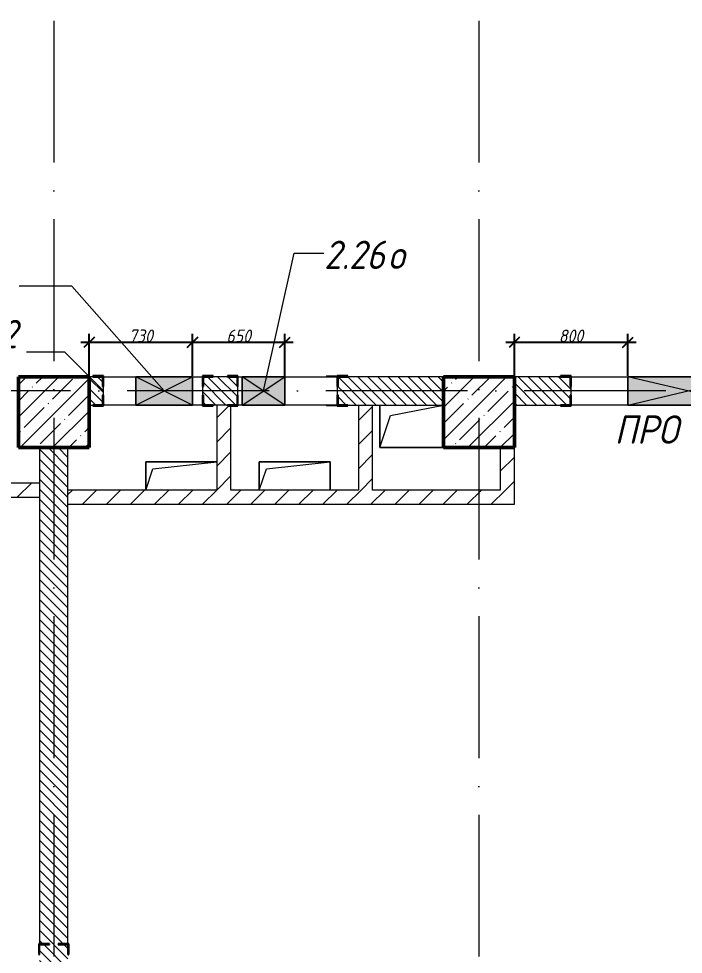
# Model space of a CAD drawing. Header units: millimetres. Extents: x -537608 to 253996, y -217170 to 186033.
# Drawn here: x -157945 to -153256, y 13730 to 20330 of the extents above; entities that cross this region are included whole.
import ezdxf

# ---------------------------------------------------------------- set-up
doc = ezdxf.new("R2010")
doc.units = ezdxf.units.MM
doc.linetypes.add('50_200_ШТРИХ_1Т_ш5_п1_п1_', pattern=[1400, 1000, -200, 0, -200])
for name, color, linetype, lineweight in [('A-____-____-DIMS', 7, 'Continuous', 9), ('A-DETL-GENF-OTLN', 7, 'Continuous', 9), ('A-FLOR-____-OTLN', 7, 'Continuous', 9), ('A-GENM-____-IDEN', 7, 'Continuous', 9), ('A-GENM-____-MCUT', 7, 'Continuous', 25), ('A-GENM-____-OTLN', 7, 'Continuous', 9), ('A-GENM-____-OTLN-1', 7, 'Continuous', 25), ('A-GLAZ-____-IDEN', 7, 'Continuous', 9), ('A-GLAZ-____-OTLN', 7, 'Continuous', 9), ('A-WALL-____-MCUT', 7, 'Continuous', 13), ('A-WALL-____-PATT-1', 7, 'Continuous', 9), ('A-WALL-FNSH-MCUT-1', 7, 'Continuous', 9), ('I-WALL-____-OTLN', 7, 'Continuous', 9), ('S-COLS-____-MCUT', 7, 'Continuous', 50), ('S-COLS-____-OTLN', 7, 'Continuous', 9), ('S-GRID-____-OTLN-1', 7, '50_200_ШТРИХ_1Т_ш5_п1_п1_', 9)]:
    doc.layers.add(name, color=color, linetype=linetype, lineweight=lineweight)
doc.styles.add('ISOCPEUR_I_11', font='isocpeui.ttf', dxfattribs={"width": 0.9, "height": 200})
doc.styles.add('ISOCPEUR_I_7', font='isocpeui.ttf', dxfattribs={"width": 0.9, "height": 90})
doc.dimstyles.new('ISO-1_8_0_9К_СРЕДНИЙ_Кладочные_2', dxfattribs={"dimscale": 304.8, "dimtxt": 89.638306, "dimasz": 0.246063, "dimexe": 0.19685, "dimexo": 0, "dimgap": 0, "dimtad": 1, "dimdec": 3, "dimrnd": 0.001, "dimdsep": 46, "dimtxsty": 'ISOCPEUR_I_7', "dimblk1": 'OBLIQUE', "dimblk2": 'OBLIQUE', "dimsah": 1, "dimcen": 0.09, "dimdle": 0.19685, "dimazin": 0, "dimtfac": 1, "dimtdec": 4, "dimtix": 1, "dimtmove": 1, "dimatfit": 3, "dimfxl": 1, "dimtvp": 1, "dimtolj": 1, "dimtzin": 0, "dimarcsym": 2})
pattern_1 = [(135, (-184647.673, -45376.493), (-35.35534, -35.35534), [])]
pattern_2 = [(45, (-184647.67, -45376.49), (-84.85281, 84.85281), [])]

# ---------------------------------------------------------------- blocks, each defined once
blk = doc.blocks.new('AR_Отверстие прямоугольное _в плите_ - AR_Отверстие прямоугольное _в плите_-V195-АР1_План отверстий 2 этажа в осях 1-64_Ю-ЯЯ')
at = {"layer": 'A-GENM-____-OTLN'}
for p, q in [((-225, 150), (-225, -150)), ((-150, 75), (224.8, 150)), ((-225, -150), (-150, 75)), ((-225, -150), (224.8, -150))]:
    blk.add_line(p, q, dxfattribs=at)
blk = doc.blocks.new('BSC_Колонна _Прямоугольная - 500х500-V48-АР1_План отверстий 2 этажа в осях 1-64_Ю-ЯЯ')
at = {"layer": 'S-COLS-____-OTLN'}
h = blk.add_hatch(dxfattribs=at)
h.set_pattern_fill('FP_58', color=256, style=0, pattern_type=2)
h.set_pattern_definition([(45, (-29950, -62931.04), (-114.04925, 114.04925), []), (45, (-29835.95, -62931.04), (-114.04925, 114.04925), [201.613, -40.323, 3.353, -36.97])])
h.paths.add_polyline_path([(-250, -250), (250, -250), (250, 250), (-250, 250)], flags=0)
at = {"layer": 'S-COLS-____-MCUT'}
for p, q in [((250, 250), (-250, 250)), ((-250, 250), (-250, -250)), ((250, -250), (250, 250)), ((-250, -250), (250, -250))]:
    blk.add_line(p, q, dxfattribs=at)
blk = doc.blocks.new('Фахверк_СКБ_Уголок - 200_3960-28268576-АР1_План отверстий 2 этажа в осях 1-64_Ю-ЯЯ')
at = {"layer": 'A-GENM-____-MCUT'}
for p, q in [((200, 156), (125, 156)), ((125, 156), (125, 81)), ((131, 81), (131, 150)), ((131, 150), (200, 150)), ((200, 150), (200, 156)), ((125, 81), (131, 81)), ((131, 19), (125, 19)), ((125, 19), (125, -56)), ((131, -50), (131, 19)), ((125, -56), (200, -56)), ((200, -50), (131, -50)), ((200, -56), (200, -50))]:
    blk.add_line(p, q, dxfattribs=at)
blk = doc.blocks.new('BSC_Колонна _Прямоугольная - 500х500-V12-АР1_План отверстий 2 этажа в осях 1-64_Ю-ЯЯ')
at = {"layer": 'S-COLS-____-OTLN'}
h = blk.add_hatch(dxfattribs=at)
h.set_pattern_fill('FP_21', color=256, style=0, pattern_type=2)
h.set_pattern_definition([(45, (-26950, -62931.04), (-114.04925, 114.04925), []), (45, (-26835.95, -62931.04), (-114.04925, 114.04925), [201.613, -40.323, 3.353, -36.97])])
h.paths.add_polyline_path([(-250, -250), (250, -250), (250, 250), (-250, 250)], flags=0)
at = {"layer": 'S-COLS-____-MCUT'}
for p, q in [((250, 250), (-250, 250)), ((-250, 250), (-250, -250)), ((250, -250), (250, 250)), ((-250, -250), (250, -250))]:
    blk.add_line(p, q, dxfattribs=at)
blk = doc.blocks.new('Фахверк_СКБ_Уголок - 200_3960_зеркало-28268689-АР1_План отверстий 2 этажа в осях 1-64_Ю-ЯЯ')
at = {"layer": 'A-GENM-____-MCUT'}
for p, q in [((200, 156), (125, 156)), ((125, 156), (125, 81)), ((131, 81), (131, 150)), ((131, 150), (200, 150)), ((200, 150), (200, 156)), ((125, 81), (131, 81)), ((131, 19), (125, 19)), ((125, 19), (125, -56)), ((131, -50), (131, 19)), ((125, -56), (200, -56)), ((200, -50), (131, -50)), ((200, -56), (200, -50))]:
    blk.add_line(p, q, dxfattribs=at)
blk = doc.blocks.new('154_Стойка_СКБ_Уголок - СМ-2180_200-28268025-АР1_План отверстий 2 этажа в осях 1-64_Ю-ЯЯ')
at = {"layer": 'A-GENM-____-MCUT'}
for p, q in [((125, 156), (125, 81)), ((200, 156), (125, 156)), ((131, 81), (131, 150)), ((131, 150), (200, 150)), ((200, 150), (200, 156)), ((125, 81), (131, 81)), ((131, 19), (125, 19)), ((125, 19), (125, -56)), ((131, -50), (131, 19)), ((125, -56), (200, -56)), ((200, -50), (131, -50)), ((200, -56), (200, -50))]:
    blk.add_line(p, q, dxfattribs=at)
blk = doc.blocks.new('Стойка_Влож_Уголок_Опорный - Уголок-28213941-АР1_План отверстий 2 этажа в осях 1-64_Ю-ЯЯ')
at = {"layer": 'A-GENM-____-OTLN'}
for p, q in [((-212, -6), (-212, 0)), ((0, 0), (0, -6)), ((-212, -75), (-212, -6)), ((-212, -6), (-206, -6)), ((-6, -6), (0, -6)), ((0, -6), (0, -75)), ((-212, -75), (-206, -75)), ((-6, -75), (0, -75))]:
    blk.add_line(p, q, dxfattribs=at)
blk = doc.blocks.new('Фахверк_СКБ_Уголок - 200_3550-28267367-АР1_План отверстий 2 этажа в осях 1-64_Ю-ЯЯ')
at = {"layer": 'A-GENM-____-MCUT'}
for p, q in [((200, 156), (125, 156)), ((125, 156), (125, 81)), ((131, 81), (131, 150)), ((131, 150), (200, 150)), ((200, 150), (200, 156)), ((125, 81), (131, 81)), ((131, 19), (125, 19)), ((125, 19), (125, -56)), ((131, -50), (131, 19)), ((125, -56), (200, -56)), ((200, -50), (131, -50)), ((200, -56), (200, -50))]:
    blk.add_line(p, q, dxfattribs=at)
blk = doc.blocks.new('AR_Отверстие прямоугольное _в плите_ - AR_Отверстие прямоугольное _в плите_-30229432-АР1_План отверстий 2 этажа в осях 1-64_Ю-ЯЯ')
at = {"layer": 'A-GENM-____-OTLN'}
for p, q in [((250, 100), (-250, 100)), ((-250, 100), (-250, -100)), ((-200, 50), (250, 100)), ((-250, -100), (-200, 50))]:
    blk.add_line(p, q, dxfattribs=at)
blk = doc.blocks.new('AR_Отверстие прямоугольное _в плите_ - AR_Отверстие прямоугольное _в плите_-V152-АР1_План отверстий 2 этажа в осях 1-64_Ю-ЯЯ')
at = {"layer": 'A-GENM-____-OTLN'}
for p, q in [((250, 100), (-250, 100)), ((-250, 100), (-250, -100)), ((-200, 50), (250, 100)), ((250, -100), (250, 100)), ((-250, -100), (-200, 50))]:
    blk.add_line(p, q, dxfattribs=at)
blk = doc.blocks.new('AR_Отверстие прямоугольное _в стене_ - AR_Отверстие прямоугольное _в стене__ЭОМ-36405611-АР1_План отверстий 2 этажа в осях 1-64_Ю-ЯЯ')
at = {"layer": 'A-GLAZ-____-OTLN'}
blk.add_hatch(color=256, dxfattribs=at).paths.add_polyline_path([(200, 100), (-200, 100), (-200, -100), (200, -100)], flags=0)
at = {"layer": 'A-DETL-GENF-OTLN'}
for p, q in [((-200, -100), (-200, 100)), ((-200, 100), (200, 100)), ((200, 100), (-200, -100)), ((-200, 100), (200, -100)), ((200, 100), (-200, 100)), ((-200, 100), (-200, -100)), ((200, 100), (200, -100)), ((200, -100), (200, 100)), ((200, -100), (-200, -100)), ((-200, -100), (200, -100))]:
    blk.add_line(p, q, dxfattribs=at)
blk = doc.blocks.new('AR_Отверстие прямоугольное _в стене__БезПР - AR_Отверстие прямоугольное _в стене__БезПР-36392850-АР1_План отверстий 2 этажа в осях 1-64_Ю-ЯЯ')
at = {"layer": 'A-GLAZ-____-OTLN'}
blk.add_hatch(color=256, dxfattribs=at).paths.add_polyline_path([(150, 100), (-150, 100), (-150, -100), (150, -100)], flags=0)
at = {"layer": 'A-DETL-GENF-OTLN'}
for p, q in [((-150, -100), (-150, 100)), ((-150, 100), (150, 100)), ((150, 100), (-150, -100)), ((-150, 100), (150, -100)), ((150, 100), (-150, 100)), ((-150, 100), (-150, -100)), ((150, 100), (150, -100)), ((150, -100), (150, 100)), ((150, -100), (-150, -100)), ((-150, -100), (150, -100))]:
    blk.add_line(p, q, dxfattribs=at)
blk = doc.blocks.new('AR_Отверстие прямоугольное _в стене_ - AR_Отверстие прямоугольное _в стене__ОВ-36798040-АР1_План отверстий 2 этажа в осях 1-64_Ю-ЯЯ')
at = {"layer": 'A-GLAZ-____-OTLN'}
blk.add_hatch(color=256, dxfattribs=at).paths.add_polyline_path([(425, -100), (425, 100), (-425, 100), (-425, -100)], flags=0)
at = {"layer": 'A-DETL-GENF-OTLN'}
for p, q in [((-425, -100), (-425, 100)), ((-425, 100), (425, 100)), ((425, 100), (-425, -100)), ((-425, 100), (425, -100)), ((425, 100), (-425, 100)), ((-425, 100), (-425, -100)), ((425, 100), (425, -100)), ((425, -100), (425, 100)), ((425, -100), (-425, -100)), ((-425, -100), (425, -100))]:
    blk.add_line(p, q, dxfattribs=at)
blk = doc.blocks.new('_Oblique')
at = {"color": 0, "linetype": 'ByBlock', "lineweight": -2}
blk.add_line((-0.5, -0.5), (0.5, 0.5), dxfattribs=at)
blk = doc.blocks.new('*D2289')
at = {"layer": 'A-____-____-DIMS', "color": 0, "lineweight": -2, "transparency": 16777216}
for p, q in [((-157447.7, 17804.5), (-157447.7, 18106.8)), ((-156717.7, 17810.5), (-156717.7, 18106.8)), ((-157507.7, 18046.8), (-156657.7, 18046.8))]:
    blk.add_line(p, q, dxfattribs=at)
at = {"layer": 'Defpoints', "color": 0, "transparency": 16777216}
for p in [(-156717.7, 18046.8), (-157447.7, 17804.5), (-156717.7, 17810.5)]:
    blk.add_point(p, dxfattribs=at)
at = {"layer": 'A-____-____-DIMS', "color": 0, "lineweight": -2, "transparency": 16777216, "xscale": 75, "yscale": 75, "zscale": 75, "rotation": 180}
blk.add_blockref('_Oblique', (-157447.7, 18046.8), dxfattribs=at)
at = {"layer": 'A-____-____-DIMS', "color": 0, "lineweight": -2, "transparency": 16777216, "xscale": 75, "yscale": 75, "zscale": 75}
blk.add_blockref('_Oblique', (-156717.7, 18046.8), dxfattribs=at)
at = {"layer": 'A-____-____-DIMS', "color": 0, "transparency": 16777216, "insert": (-157082.7, 18092.4), "char_height": 90, "width": 409.578, "attachment_point": 5, "style": 'ISOCPEUR_I_7'}
blk.add_mtext('\\A1;730', dxfattribs=at)
blk = doc.blocks.new('*D2290')
at = {"layer": 'A-____-____-DIMS', "color": 0, "lineweight": -2, "transparency": 16777216}
for p, q in [((-156717.7, 17810.5), (-156717.7, 18106.8)), ((-156067.7, 17804.5), (-156067.7, 18106.8)), ((-156777.7, 18046.8), (-156007.7, 18046.8))]:
    blk.add_line(p, q, dxfattribs=at)
at = {"layer": 'Defpoints', "color": 0, "transparency": 16777216}
for p in [(-156067.7, 18046.8), (-156717.7, 17810.5), (-156067.7, 17804.5)]:
    blk.add_point(p, dxfattribs=at)
at = {"layer": 'A-____-____-DIMS', "color": 0, "lineweight": -2, "transparency": 16777216, "xscale": 75, "yscale": 75, "zscale": 75, "rotation": 180}
blk.add_blockref('_Oblique', (-156717.7, 18046.8), dxfattribs=at)
at = {"layer": 'A-____-____-DIMS', "color": 0, "lineweight": -2, "transparency": 16777216, "xscale": 75, "yscale": 75, "zscale": 75}
blk.add_blockref('_Oblique', (-156067.7, 18046.8), dxfattribs=at)
at = {"layer": 'A-____-____-DIMS', "color": 0, "transparency": 16777216, "insert": (-156392.7, 18091.8), "char_height": 90, "width": 409.578, "attachment_point": 5, "style": 'ISOCPEUR_I_7'}
blk.add_mtext('\\A1;650', dxfattribs=at)
blk = doc.blocks.new('*D2367')
at = {"layer": 'A-____-____-DIMS', "color": 0, "lineweight": -2, "transparency": 16777216}
for p, q in [((-154447.7, 17804.5), (-154447.7, 18106.8)), ((-153647.7, 17810.5), (-153647.7, 18106.8)), ((-154507.7, 18046.8), (-153587.7, 18046.8))]:
    blk.add_line(p, q, dxfattribs=at)
at = {"layer": 'Defpoints', "color": 0, "transparency": 16777216}
for p in [(-153647.7, 18046.8), (-154447.7, 17804.5), (-153647.7, 17810.5)]:
    blk.add_point(p, dxfattribs=at)
at = {"layer": 'A-____-____-DIMS', "color": 0, "lineweight": -2, "transparency": 16777216, "xscale": 75, "yscale": 75, "zscale": 75, "rotation": 180}
blk.add_blockref('_Oblique', (-154447.7, 18046.8), dxfattribs=at)
at = {"layer": 'A-____-____-DIMS', "color": 0, "lineweight": -2, "transparency": 16777216, "xscale": 75, "yscale": 75, "zscale": 75}
blk.add_blockref('_Oblique', (-153647.7, 18046.8), dxfattribs=at)
at = {"layer": 'A-____-____-DIMS', "color": 0, "transparency": 16777216, "insert": (-154047.7, 18091.8), "char_height": 90, "width": 409.578, "attachment_point": 5, "style": 'ISOCPEUR_I_7'}
blk.add_mtext('\\A1;800', dxfattribs=at)

msp = doc.modelspace()

# ---------------------------------------------------------------- hatches: boundary and pattern name
at = {"layer": 'A-WALL-____-PATT-1'}
h = msp.add_hatch(dxfattribs=at)
h.set_pattern_fill('FP_6', color=256, style=0, pattern_type=2)
h.set_pattern_definition(pattern_1)
h.paths.add_polyline_path([(-155447.6725, 17604.5485), (-154947.6725, 17604.5485), (-154947.6725, 17804.5485), (-155691.6725, 17804.5485), (-155691.6725, 17735.5485), (-155697.6725, 17735.5485), (-155697.6725, 17673.5485), (-155691.6725, 17673.5485), (-155691.6725, 17604.5485), (-155547.6725, 17604.5485)], flags=0)
h.paths.add_polyline_path([(-156641.6725, 17604.5485), (-156403.6725, 17604.5485), (-156403.6725, 17673.5485), (-156397.6725, 17673.5485), (-156397.6725, 17735.5485), (-156403.6725, 17735.5485), (-156403.6725, 17804.5485), (-156641.6725, 17804.5485), (-156641.6725, 17735.5485), (-156647.6725, 17735.5485), (-156647.6725, 17673.5485), (-156641.6725, 17673.5485)], flags=0)
h.paths.add_polyline_path([(-157422.6725, 17604.5485), (-157353.6725, 17604.5485), (-157353.6725, 17673.5485), (-157347.6725, 17673.5485), (-157347.6725, 17735.5485), (-157353.6725, 17735.5485), (-157353.6725, 17804.5485), (-157447.6725, 17804.5485), (-157447.6725, 17604.5485)], flags=0)
h = msp.add_hatch(dxfattribs=at)
h.set_pattern_fill('FP_6', color=256, style=0, pattern_type=2)
h.set_pattern_definition(pattern_1)
h.paths.add_polyline_path([(-148947.6725, 17604.5485), (-148947.6725, 17804.5485), (-149591.6725, 17804.5485), (-149591.6725, 17735.5485), (-149597.6725, 17735.5485), (-149597.6725, 17673.5485), (-149591.6725, 17673.5485), (-149591.6725, 17604.5485), (-149312.8403, 17604.5485)], flags=0)
h.paths.add_polyline_path([(-150503.6725, 17604.5485), (-150503.6725, 17673.5485), (-150497.6725, 17673.5485), (-150497.6725, 17735.5485), (-150503.6725, 17735.5485), (-150503.6725, 17804.5485), (-151247.6725, 17804.5485), (-151247.6725, 17604.5485), (-150572.6725, 17604.5485)], flags=0)
h.paths.add_polyline_path([(-151647.6725, 17604.5485), (-151647.6725, 17804.5485), (-152341.6725, 17804.5485), (-152341.6725, 17735.5485), (-152347.6725, 17735.5485), (-152347.6725, 17673.5485), (-152341.6725, 17673.5485), (-152341.6725, 17604.5485), (-152272.6725, 17604.5485)], flags=0)
h.paths.add_polyline_path([(-154447.6725, 17604.5485), (-154053.6725, 17604.5485), (-154053.6725, 17673.5485), (-154047.6725, 17673.5485), (-154047.6725, 17735.5485), (-154053.6725, 17735.5485), (-154053.6725, 17804.5485), (-154447.6725, 17804.5485)], flags=0)
h = msp.add_hatch(dxfattribs=at)
h.set_pattern_fill('FP_4', color=256, style=0, pattern_type=2)
h.set_pattern_definition(pattern_2)
h.paths.add_polyline_path([(-156447.6725, 17004.5485), (-156447.6725, 17598.5485), (-156472.6725, 17598.5485), (-156472.6725, 17604.5485), (-156547.6725, 17604.5485), (-156547.6725, 17004.5485), (-156472.6725, 17004.5485)], flags=0)
h = msp.add_hatch(dxfattribs=at)
h.set_pattern_fill('FP_4', color=256, style=0, pattern_type=2)
h.set_pattern_definition(pattern_2)
h.paths.add_polyline_path([(-155447.6725, 17004.5485), (-155447.6725, 17604.5485), (-155547.6725, 17604.5485), (-155547.6725, 17004.5485)], flags=0)
h = msp.add_hatch(dxfattribs=at)
h.set_pattern_fill('FP_6', color=256, style=0, pattern_type=2)
h.set_pattern_definition(pattern_1)
h.paths.add_polyline_path([(-157797.6725, 10304.5485), (-157597.6725, 10304.5485), (-157597.6725, 13798.5485), (-157666.6725, 13798.5485), (-157666.6725, 13804.5485), (-157597.6725, 13804.5485), (-157597.6725, 17304.5485), (-157797.6725, 17304.5485), (-157797.6725, 13804.5485), (-157728.6725, 13804.5485), (-157728.6725, 13798.5485), (-157797.6725, 13798.5485), (-157797.6725, 11848.0984)], flags=0)
h = msp.add_hatch(dxfattribs=at)
h.set_pattern_fill('FP_4', color=256, style=0, pattern_type=2)
h.set_pattern_definition(pattern_2)
h.paths.add_polyline_path([(-154447.6725, 17004.5485), (-154447.6725, 17304.5485), (-154547.6725, 17304.5485), (-154547.6725, 17004.5485)], flags=0)
h = msp.add_hatch(dxfattribs=at)
h.set_pattern_fill('FP_4', color=256, style=0, pattern_type=2)
h.set_pattern_definition(pattern_2)
h.paths.add_polyline_path([(-157797.6725, 16954.5485), (-157797.6725, 17054.5485), (-159847.6725, 17054.5485), (-159847.6725, 16954.5485), (-158150.3436, 16954.5485)], flags=0)
h = msp.add_hatch(dxfattribs=at)
h.set_pattern_fill('FP_4', color=256, style=0, pattern_type=2)
h.set_pattern_definition(pattern_2)
h.paths.add_polyline_path([(-154615.3423, 16904.5485), (-154447.6725, 16904.5485), (-154447.6725, 17004.5485), (-157597.6725, 17004.5485), (-157597.6725, 16904.5485), (-156382.843, 16904.5485)], flags=0)

# ---------------------------------------------------------------- linework, layer by layer
at = {"layer": 'A-FLOR-____-OTLN'}
for p, q in [((-155397.4642, 17304.5485), (-155397.4642, 17604.5485)), ((-154947.6725, 17304.5485), (-155397.4642, 17304.5485)), ((-157047.6725, 17204.5485), (-156547.6725, 17204.5485)), ((-157047.6725, 17004.5485), (-157047.6725, 17204.5485)), ((-156247.6725, 17204.5485), (-155747.6725, 17204.5485)), ((-156247.6725, 17004.5485), (-156247.6725, 17204.5485)), ((-155747.6725, 17204.5485), (-155747.6725, 17004.5485))]:
    msp.add_line(p, q, dxfattribs=at)
at = {"layer": 'A-GENM-____-IDEN'}
for p, q in [((-157618.4425, 17977.9988), (-157889.2125, 17977.9988)), ((-157347.6725, 17704.5485), (-157618.4425, 17977.9988))]:
    msp.add_line(p, q, dxfattribs=at)
at = {"layer": 'A-GLAZ-____-IDEN'}
for p, q in [((-156217.6725, 17704.5485), (-156001.9523, 18676.4988)), ((-156001.9523, 18676.4988), (-155790.8411, 18676.4988)), ((-157570.9918, 18443.1686), (-157942.4441, 18443.1686)), ((-156917.6725, 17704.5485), (-157570.9918, 18443.1686))]:
    msp.add_line(p, q, dxfattribs=at)
at = {"layer": 'A-WALL-____-MCUT'}
for p, q in [((-157422.6725, 17804.5485), (-157447.6725, 17804.5485)), ((-156472.6725, 17804.5485), (-156572.6725, 17804.5485)), ((-154947.6725, 17804.5485), (-155622.6725, 17804.5485)), ((-154122.6725, 17804.5485), (-154447.6725, 17804.5485)), ((-157347.6725, 17673.5485), (-157347.6725, 17735.5485)), ((-156647.6725, 17735.5485), (-156647.6725, 17673.5485)), ((-156397.6725, 17673.5485), (-156397.6725, 17735.5485)), ((-155697.6725, 17735.5485), (-155697.6725, 17673.5485)), ((-154047.6725, 17673.5485), (-154047.6725, 17735.5485)), ((-157447.6725, 17604.5485), (-157422.6725, 17604.5485)), ((-156472.6725, 17604.5485), (-156572.6725, 17604.5485)), ((-155622.6725, 17604.5485), (-154947.6725, 17604.5485)), ((-154447.6725, 17604.5485), (-154122.6725, 17604.5485)), ((-157797.6725, 17304.5485), (-157797.6725, 13804.5485)), ((-157597.6725, 13804.5485), (-157597.6725, 17304.5485))]:
    msp.add_line(p, q, dxfattribs=at)
at = {"layer": 'A-WALL-FNSH-MCUT-1'}
for p, q in [((-156547.6725, 17604.5485), (-156547.6725, 17004.5485)), ((-156447.6725, 17004.5485), (-156447.6725, 17598.5485)), ((-155547.6725, 17604.5485), (-155547.6725, 17004.5485)), ((-155447.6725, 17004.5485), (-155447.6725, 17604.5485)), ((-154547.6725, 17304.5485), (-154547.6725, 17004.5485)), ((-154447.6725, 16904.5485), (-154447.6725, 17304.5485)), ((-157797.6725, 17054.5485), (-158847.6725, 17054.5485)), ((-156547.6725, 17004.5485), (-157597.6725, 17004.5485)), ((-155547.6725, 17004.5485), (-156447.6725, 17004.5485)), ((-154547.6725, 17004.5485), (-155447.6725, 17004.5485)), ((-160017.6725, 16954.5485), (-157797.6725, 16954.5485)), ((-157597.6725, 16904.5485), (-154447.6725, 16904.5485))]:
    msp.add_line(p, q, dxfattribs=at)
at = {"layer": 'I-WALL-____-OTLN'}
for p, q in [((-157347.6725, 17804.5485), (-157117.6725, 17804.5485)), ((-156717.6725, 17804.5485), (-156647.6725, 17804.5485)), ((-156397.6725, 17804.5485), (-156367.6725, 17804.5485)), ((-156067.6725, 17804.5485), (-155697.6725, 17804.5485)), ((-154047.6725, 17804.5485), (-153647.6725, 17804.5485)), ((-157117.6725, 17604.5485), (-157347.6725, 17604.5485)), ((-156647.6725, 17604.5485), (-156717.6725, 17604.5485)), ((-156367.6725, 17604.5485), (-156397.6725, 17604.5485)), ((-155697.6725, 17604.5485), (-156067.6725, 17604.5485)), ((-153647.6725, 17604.5485), (-154047.6725, 17604.5485))]:
    msp.add_line(p, q, dxfattribs=at)
at = {"layer": 'S-GRID-____-OTLN-1'}
for p, q in [((-157697.6725, 45516.3579), (-157697.6725, 7515.0943)), ((-154697.6725, 45516.3579), (-154697.6725, 7515.0943)), ((-80573.2659, 17704.5485), (-189316.4427, 17704.5485))]:
    msp.add_line(p, q, dxfattribs=at)

# ---------------------------------------------------------------- block references
at = {"layer": 'A-GENM-____-OTLN', "rotation": 269.9999999999995}
msp.add_blockref('Стойка_Влож_Уголок_Опорный - Уголок-28213941-АР1_План отверстий 2 этажа в осях 1-64_Ю-ЯЯ', (-155697.6725, 17598.5485), dxfattribs=at)
at = {"layer": 'A-GENM-____-OTLN'}
for name, p in [('AR_Отверстие прямоугольное _в плите_ - AR_Отверстие прямоугольное _в плите_-V195-АР1_План отверстий 2 этажа в осях 1-64_Ю-ЯЯ', (-155172.4642, 17454.5485)), ('AR_Отверстие прямоугольное _в плите_ - AR_Отверстие прямоугольное _в плите_-30229432-АР1_План отверстий 2 этажа в осях 1-64_Ю-ЯЯ', (-156797.6725, 17104.5485)), ('AR_Отверстие прямоугольное _в плите_ - AR_Отверстие прямоугольное _в плите_-V152-АР1_План отверстий 2 этажа в осях 1-64_Ю-ЯЯ', (-155997.6725, 17104.5485))]:
    msp.add_blockref(name, p, dxfattribs=at)
at = {"layer": 'A-GENM-____-OTLN-1'}
for name, p, rotation in [('Фахверк_СКБ_Уголок - 200_3960_зеркало-28268689-АР1_План отверстий 2 этажа в осях 1-64_Ю-ЯЯ', (-157222.6725, 17754.5485), 180), ('Фахверк_СКБ_Уголок - 200_3960_зеркало-28268689-АР1_План отверстий 2 этажа в осях 1-64_Ю-ЯЯ', (-156272.6725, 17754.5485), 180), ('Фахверк_СКБ_Уголок - 200_3960-28268576-АР1_План отверстий 2 этажа в осях 1-64_Ю-ЯЯ', (-153922.6725, 17754.5485), 180), ('Фахверк_СКБ_Уголок - 200_3550-28267367-АР1_План отверстий 2 этажа в осях 1-64_Ю-ЯЯ', (-157747.6725, 13929.5485), 269.9999999999999)]:
    msp.add_blockref(name, p, dxfattribs=dict(at, rotation=rotation))
for name, p in [('Фахверк_СКБ_Уголок - 200_3960-28268576-АР1_План отверстий 2 этажа в осях 1-64_Ю-ЯЯ', (-156772.6725, 17654.5485)), ('154_Стойка_СКБ_Уголок - СМ-2180_200-28268025-АР1_План отверстий 2 этажа в осях 1-64_Ю-ЯЯ', (-155822.6725, 17654.5485))]:
    msp.add_blockref(name, p, dxfattribs=at)
at = {"layer": 'A-GLAZ-____-OTLN', "rotation": 180}
for name, p in [('AR_Отверстие прямоугольное _в стене_ - AR_Отверстие прямоугольное _в стене__ЭОМ-36405611-АР1_План отверстий 2 этажа в осях 1-64_Ю-ЯЯ', (-156917.6725, 17704.5485)), ('AR_Отверстие прямоугольное _в стене__БезПР - AR_Отверстие прямоугольное _в стене__БезПР-36392850-АР1_План отверстий 2 этажа в осях 1-64_Ю-ЯЯ', (-156217.6725, 17704.5485)), ('AR_Отверстие прямоугольное _в стене_ - AR_Отверстие прямоугольное _в стене__ОВ-36798040-АР1_План отверстий 2 этажа в осях 1-64_Ю-ЯЯ', (-153222.6725, 17704.5485))]:
    msp.add_blockref(name, p, dxfattribs=at)
at = {"layer": 'S-COLS-____-OTLN'}
for name, p in [('BSC_Колонна _Прямоугольная - 500х500-V12-АР1_План отверстий 2 этажа в осях 1-64_Ю-ЯЯ', (-157697.6725, 17554.5485)), ('BSC_Колонна _Прямоугольная - 500х500-V48-АР1_План отверстий 2 этажа в осях 1-64_Ю-ЯЯ', (-154697.6725, 17554.5485))]:
    msp.add_blockref(name, p, dxfattribs=at)

# ---------------------------------------------------------------- texts
at = {"layer": 'A-GENM-____-IDEN', "char_height": 200, "attachment_point": 1, "style": 'ISOCPEUR_I_11'}
for s, insert, width in [('-2.12', (-158466.5793, 18205.1149), 663.79725), ('ПРО', (-153740.5539, 17531.3589), 562.784625)]:
    msp.add_mtext(s, dxfattribs=dict(at, insert=insert, width=width))
at = {"layer": 'A-GLAZ-____-IDEN', "char_height": 200, "attachment_point": 1, "style": 'ISOCPEUR_I_11'}
for s, insert, width in [('2.26', (-155790.8411, 18764.1134), 548.35425), ('\\fISOCPEUR|b0|i1|c204|p34|;\\W.9;о', (-155338.4036, 18764.1134), 158.734125)]:
    msp.add_mtext(s, dxfattribs=dict(at, insert=insert, width=width))

# ---------------------------------------------------------------- dimensions: what is measured, and where the dimension line sits
at = {"layer": 'A-____-____-DIMS'}
for base, p1, p2, override, picture, middle in [((-156717.6725, 18046.8039), (-157447.6725, 17804.5485), (-156717.6725, 17810.5485), {"dimpost": '<>', "dimfxl": 730.024657}, '*D2289', (-157082.6725, 18092.3834)), ((-156067.6725, 18046.8039), (-156717.6725, 17810.5485), (-156067.6725, 17804.5485), {"dimpost": '<>', "dimfxl": 650.027692}, '*D2290', (-156392.6725, 18091.8039)), ((-153647.6725, 18046.8039), (-154447.6725, 17804.5485), (-153647.6725, 17810.5485), {"dimpost": '<>', "dimfxl": 800.0225}, '*D2367', (-154047.6725, 18091.8039))]:
    dim = msp.add_linear_dim(base=base, p1=p1, p2=p2, dimstyle='ISO-1_8_0_9К_СРЕДНИЙ_Кладочные_2', override=override, dxfattribs=at)
    dim.commit()
    dim.dimension.update_dxf_attribs({"geometry": picture, "text_midpoint": middle})

doc.saveas('drawing.dxf')
